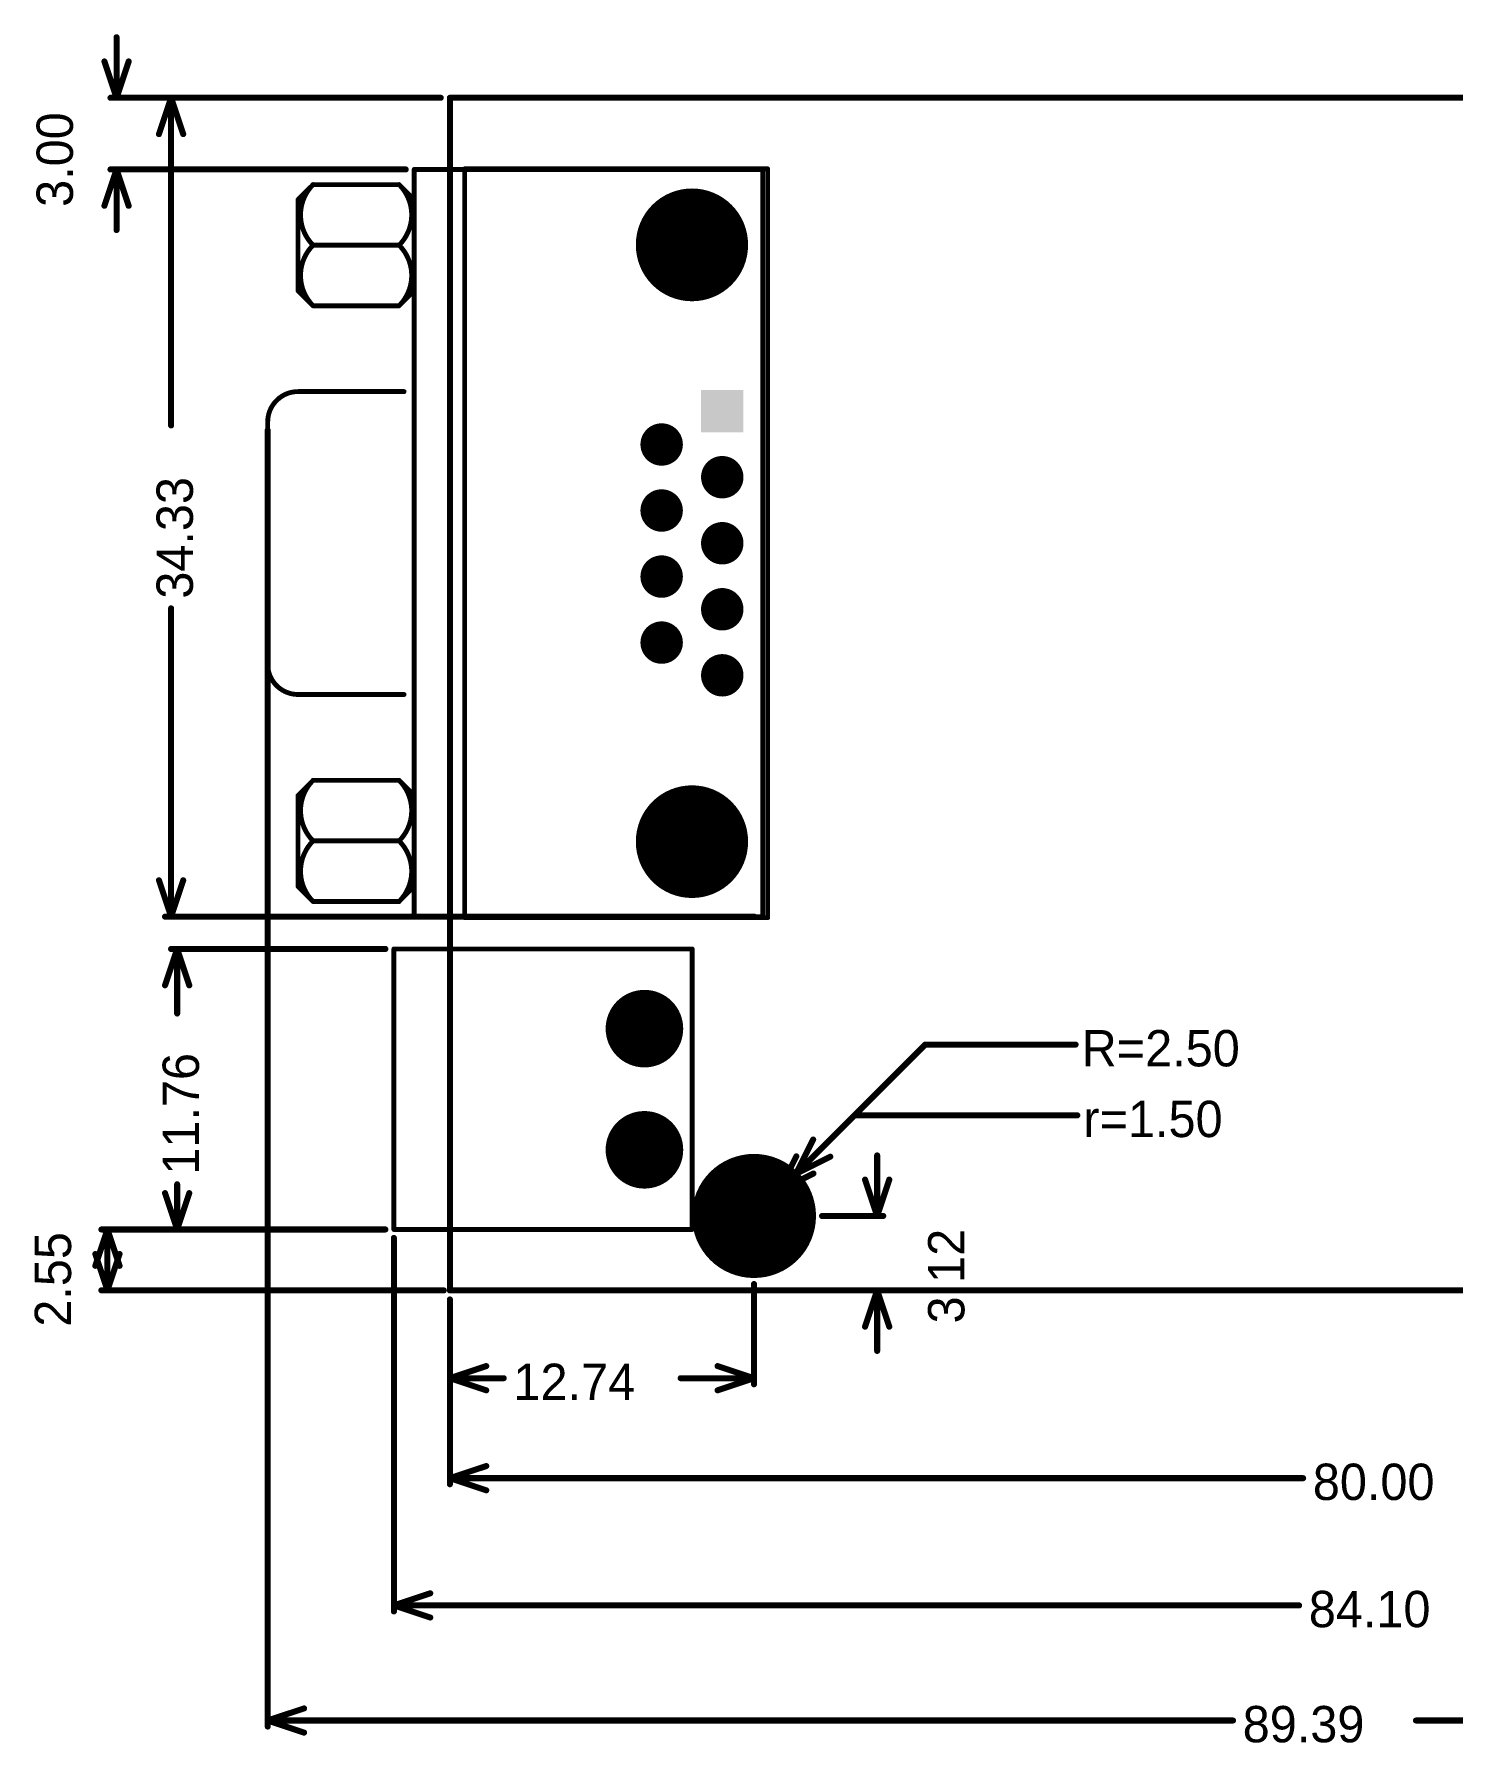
# Model space of a CAD drawing. Extents: x 34 to 149, y 34 to 109.
# Drawn here: x 34 to 93.5, y 33.6 to 105.2 of the extents above; entities that cross this region are included whole.
import ezdxf

# ---------------------------------------------------------------- set-up
doc = ezdxf.new("R2010")
doc.units = 0
doc.layers.get('0').update_dxf_attribs({"linetype": 'CONTINUOUS'})
for name, color, linetype in [('BOTTOMLAYER', 5, 'CONTINUOUS'), ('BOTTOMSOLDER', 6, 'CONTINUOUS'), ('KEEPOUTLAYER', 6, 'CONTINUOUS'), ('MULTILAYER', 9, 'CONTINUOUS'), ('TOPLAYER', 1, 'CONTINUOUS'), ('TOPOVERLAY', 2, 'CONTINUOUS'), ('TOPSOLDER', 216, 'CONTINUOUS')]:
    doc.layers.add(name, color=color, linetype=linetype)

# ---------------------------------------------------------------- blocks, each defined once
blk = doc.blocks.new('DB9RA_M_1')
at = {"layer": 'BOTTOMLAYER'}
for points, const_width in [([(-19.18399, 1.27, 1), (-16.933997, 1.27, 1)], 2.249995), ([(-10.0965, 2.54, 1), (-9.3091, 2.54, 1)], 0.7874), ([(-7.3279, 2.54, 1), (-6.5405, 2.54, 1)], 0.7874), ([(-4.5593, 2.54, 1), (-3.7719, 2.54, 1)], 0.7874), ([(-1.7907, 2.54, 1), (-1.0033, 2.54, 1)], 0.7874), ([(5.860004, 1.27, 1), (8.109996, 1.27, 1)], 2.249995), ([(-11.4681, 0, 1), (-10.6807, 0, 1)], 0.7874), ([(-8.6995, 0, 1), (-7.9121, 0, 1)], 0.7874), ([(-5.9309, 0, 1), (-5.1435, 0, 1)], 0.7874), ([(-3.1623, 0, 1), (-2.3749, 0, 1)], 0.7874)]:
    blk.add_lwpolyline(points, format="xyb", close=True, dxfattribs=dict(at, const_width=const_width))
blk.add_solid([(-0.7874, -0.7874), (0.7874, -0.7874), (-0.7874, 0.7874), (0.7874, 0.7874)], dxfattribs=at)
at = {"layer": 'BOTTOMSOLDER'}
for points, const_width in [([(-19.23479, 1.27, 1), (-16.883197, 1.27, 1)], 2.351595), ([(5.809204, 1.27, 1), (8.160796, 1.27, 1)], 2.351595), ([(-10.1473, 2.54, 1), (-9.2583, 2.54, 1)], 0.889), ([(-7.3787, 2.54, 1), (-6.4897, 2.54, 1)], 0.889), ([(-4.6101, 2.54, 1), (-3.7211, 2.54, 1)], 0.889), ([(-1.8415, 2.54, 1), (-0.9525, 2.54, 1)], 0.889), ([(-11.5189, 0, 1), (-10.6299, 0, 1)], 0.889), ([(-8.7503, 0, 1), (-7.8613, 0, 1)], 0.889), ([(-5.9817, 0, 1), (-5.0927, 0, 1)], 0.889), ([(-3.2131, 0, 1), (-2.3241, 0, 1)], 0.889)]:
    blk.add_lwpolyline(points, format="xyb", close=True, dxfattribs=dict(at, const_width=const_width))
blk.add_solid([(-0.889, -0.889), (0.889, -0.889), (-0.889, 0.889), (0.889, 0.889)], dxfattribs=at)
at = {"layer": 'MULTILAYER'}
for points, const_width in [([(-19.18399, 1.27, 1), (-16.933997, 1.27, 1)], 2.249995), ([(-10.0965, 2.54, 1), (-9.3091, 2.54, 1)], 0.7874), ([(-7.3279, 2.54, 1), (-6.5405, 2.54, 1)], 0.7874), ([(-4.5593, 2.54, 1), (-3.7719, 2.54, 1)], 0.7874), ([(-1.7907, 2.54, 1), (-1.0033, 2.54, 1)], 0.7874), ([(5.860004, 1.27, 1), (8.109996, 1.27, 1)], 2.249995), ([(-11.4681, 0, 1), (-10.6807, 0, 1)], 0.7874), ([(-8.6995, 0, 1), (-7.9121, 0, 1)], 0.7874), ([(-5.9309, 0, 1), (-5.1435, 0, 1)], 0.7874), ([(-3.1623, 0, 1), (-2.3749, 0, 1)], 0.7874)]:
    blk.add_lwpolyline(points, format="xyb", close=True, dxfattribs=dict(at, const_width=const_width))
blk.add_solid([(-0.7874, -0.7874), (0.7874, -0.7874), (-0.7874, 0.7874), (0.7874, 0.7874)], dxfattribs=at)
at = {"layer": 'TOPLAYER'}
for points, const_width in [([(-19.18399, 1.27, 1), (-16.933997, 1.27, 1)], 2.249995), ([(-10.0965, 2.54, 1), (-9.3091, 2.54, 1)], 0.7874), ([(-7.3279, 2.54, 1), (-6.5405, 2.54, 1)], 0.7874), ([(-4.5593, 2.54, 1), (-3.7719, 2.54, 1)], 0.7874), ([(-1.7907, 2.54, 1), (-1.0033, 2.54, 1)], 0.7874), ([(5.860004, 1.27, 1), (8.109996, 1.27, 1)], 2.249995), ([(-11.4681, 0, 1), (-10.6807, 0, 1)], 0.7874), ([(-8.6995, 0, 1), (-7.9121, 0, 1)], 0.7874), ([(-5.9309, 0, 1), (-5.1435, 0, 1)], 0.7874), ([(-3.1623, 0, 1), (-2.3749, 0, 1)], 0.7874)]:
    blk.add_lwpolyline(points, format="xyb", close=True, dxfattribs=dict(at, const_width=const_width))
blk.add_solid([(-0.7874, -0.7874), (0.7874, -0.7874), (-0.7874, 0.7874), (0.7874, 0.7874)], dxfattribs=at)
at = {"layer": 'TOPOVERLAY', "const_width": 0.2032}
for points in [[(-21.2344, 10.795), (10.16, 10.795)], [(-21.2344, 10.795), (-21.2344, -1.905)], [(10.16, 10.795), (10.16, -1.905)], [(-21.2344, -1.905), (10.16, -1.905)]]:
    blk.add_lwpolyline(points, dxfattribs=at)
at = {"layer": 'TOPOVERLAY', "const_width": 0.1016}
for points in [[(-21.2852, 10.795, 1), (-21.1836, 10.795, 1)], [(-21.2852, 10.795, 1), (-21.1836, 10.795, 1)], [(10.1092, 10.795, 1), (10.2108, 10.795, 1)], [(10.1092, 10.795, 1), (10.2108, 10.795, 1)], [(-21.2852, -1.905, 1), (-21.1836, -1.905, 1)], [(-21.2852, -1.905, 1), (-21.1836, -1.905, 1)], [(10.1092, -1.905, 1), (10.2108, -1.905, 1)], [(10.1092, -1.905, 1), (10.2108, -1.905, 1)]]:
    blk.add_lwpolyline(points, format="xyb", close=True, dxfattribs=at)
at = {"layer": 'TOPSOLDER'}
for points, const_width in [([(-19.23479, 1.27, 1), (-16.883197, 1.27, 1)], 2.351595), ([(5.809204, 1.27, 1), (8.160796, 1.27, 1)], 2.351595), ([(-10.1473, 2.54, 1), (-9.2583, 2.54, 1)], 0.889), ([(-7.3787, 2.54, 1), (-6.4897, 2.54, 1)], 0.889), ([(-4.6101, 2.54, 1), (-3.7211, 2.54, 1)], 0.889), ([(-1.8415, 2.54, 1), (-0.9525, 2.54, 1)], 0.889), ([(-11.5189, 0, 1), (-10.6299, 0, 1)], 0.889), ([(-8.7503, 0, 1), (-7.8613, 0, 1)], 0.889), ([(-5.9817, 0, 1), (-5.0927, 0, 1)], 0.889), ([(-3.2131, 0, 1), (-2.3241, 0, 1)], 0.889)]:
    blk.add_lwpolyline(points, format="xyb", close=True, dxfattribs=dict(at, const_width=const_width))
blk.add_solid([(-0.889, -0.889), (0.889, -0.889), (-0.889, 0.889), (0.889, 0.889)], dxfattribs=at)
blk = doc.blocks.new('DB9RA_F_2')
at = {"layer": 'BOTTOMLAYER', "const_width": 2.249995}
for points in [[(-8.088838, 1.27, 1), (-5.838845, 1.27, 1)], [(16.908978, 1.27, 1), (19.158971, 1.27, 1)]]:
    blk.add_lwpolyline(points, format="xyb", close=True, dxfattribs=at)
at = {"layer": 'BOTTOMSOLDER', "const_width": 2.351595}
for points in [[(-8.139638, 1.27, 1), (-5.788045, 1.27, 1)], [(16.858178, 1.27, 1), (19.209771, 1.27, 1)]]:
    blk.add_lwpolyline(points, format="xyb", close=True, dxfattribs=at)
at = {"layer": 'MULTILAYER', "const_width": 2.249995}
for points in [[(-8.088838, 1.27, 1), (-5.838845, 1.27, 1)], [(16.908978, 1.27, 1), (19.158971, 1.27, 1)]]:
    blk.add_lwpolyline(points, format="xyb", close=True, dxfattribs=at)
at = {"layer": 'TOPLAYER', "const_width": 2.249995}
for points in [[(-8.088838, 1.27, 1), (-5.838845, 1.27, 1)], [(16.908978, 1.27, 1), (19.158971, 1.27, 1)]]:
    blk.add_lwpolyline(points, format="xyb", close=True, dxfattribs=at)
at = {"layer": 'TOPOVERLAY', "const_width": 0.2032}
for points in [[(-0.804342, 17.78, -0.414214), (0.465658, 19.05)], [(10.625658, 19.05, -0.414214), (11.895658, 17.78)], [(-9.484855, 17.147197, -0.414214), (-6.940461, 17.147197)], [(-6.944855, 17.147197, -0.414214), (-4.400461, 17.147197)], [(15.491777, 17.147197, -0.414214), (18.036172, 17.147197)], [(18.031778, 17.147197, -0.414214), (20.576172, 17.147197)], [(-6.940461, 13.544461, -0.414214), (-9.484855, 13.544461)], [(-4.400461, 13.544461, -0.414214), (-6.944855, 13.544461)], [(18.036172, 13.544461, -0.414214), (15.491777, 13.544461)], [(20.576172, 13.544461, -0.414214), (18.031778, 13.544461)]]:
    blk.add_lwpolyline(points, format="xyb", dxfattribs=at)
for points in [[(0.465658, 19.05), (10.625658, 19.05)], [(-8.847658, 17.78), (-9.482658, 17.145)], [(-9.482658, 17.145), (-9.482658, 13.546658)], [(-8.847658, 17.78), (-5.037658, 17.78)], [(-6.942658, 17.145), (-6.942658, 13.546658)], [(-5.037658, 17.78), (-4.402658, 17.145)], [(-4.402658, 17.145), (-4.402658, 13.546658)], [(-0.804342, 17.78), (-0.804342, 13.335)], [(11.895658, 17.78), (11.895658, 13.335)], [(16.128975, 17.78), (15.493975, 17.145)], [(15.493975, 17.145), (15.493975, 13.546658)], [(16.128975, 17.78), (19.938975, 17.78)], [(18.033975, 17.145), (18.033975, 13.546658)], [(19.938975, 17.78), (20.573975, 17.145)], [(20.573975, 17.145), (20.573975, 13.546658)], [(-9.482658, 13.546658), (-8.847658, 12.911658)], [(-4.402658, 13.546658), (-5.037658, 12.911658)], [(15.493975, 13.546658), (16.128975, 12.911658)], [(20.573975, 13.546658), (19.938975, 12.911658)], [(-10.117658, 12.911658), (21.208975, 12.911658)], [(-10.117658, 12.911658), (-10.117658, -1.693316)], [(21.208975, 12.911658), (21.208975, -1.693316)], [(-10.117658, 11.43), (21.208975, 11.43)], [(-10.117658, -1.693316), (21.208975, -1.693316)]]:
    blk.add_lwpolyline(points, dxfattribs=at)
at = {"layer": 'TOPOVERLAY', "const_width": 0.1016}
for points in [[(0.414858, 19.05, 1), (0.516458, 19.05, 1)], [(0.414858, 19.05, 1), (0.516458, 19.05, 1)], [(10.574858, 19.05, 1), (10.676458, 19.05, 1)], [(10.574858, 19.05, 1), (10.676458, 19.05, 1)], [(-9.535655, 17.147197, 1), (-9.434055, 17.147197, 1)], [(-9.533458, 17.145, 1), (-9.431858, 17.145, 1)], [(-9.533458, 17.145, 1), (-9.431858, 17.145, 1)], [(-8.898458, 17.78, 1), (-8.796858, 17.78, 1)], [(-8.898458, 17.78, 1), (-8.796858, 17.78, 1)], [(-6.995655, 17.147197, 1), (-6.894055, 17.147197, 1)], [(-6.993458, 17.145, 1), (-6.891858, 17.145, 1)], [(-6.991261, 17.147197, 1), (-6.889661, 17.147197, 1)], [(-5.088458, 17.78, 1), (-4.986858, 17.78, 1)], [(-5.088458, 17.78, 1), (-4.986858, 17.78, 1)], [(-4.453458, 17.145, 1), (-4.351858, 17.145, 1)], [(-4.453458, 17.145, 1), (-4.351858, 17.145, 1)], [(-4.451261, 17.147197, 1), (-4.349661, 17.147197, 1)], [(-0.855142, 17.78, 1), (-0.753542, 17.78, 1)], [(-0.855142, 17.78, 1), (-0.753542, 17.78, 1)], [(11.844858, 17.78, 1), (11.946458, 17.78, 1)], [(11.844858, 17.78, 1), (11.946458, 17.78, 1)], [(15.440977, 17.147197, 1), (15.542577, 17.147197, 1)], [(15.443175, 17.145, 1), (15.544775, 17.145, 1)], [(15.443175, 17.145, 1), (15.544775, 17.145, 1)], [(16.078175, 17.78, 1), (16.179775, 17.78, 1)], [(16.078175, 17.78, 1), (16.179775, 17.78, 1)], [(17.980977, 17.147197, 1), (18.082577, 17.147197, 1)], [(17.983175, 17.145, 1), (18.084775, 17.145, 1)], [(17.985372, 17.147197, 1), (18.086972, 17.147197, 1)], [(19.888175, 17.78, 1), (19.989775, 17.78, 1)], [(19.888175, 17.78, 1), (19.989775, 17.78, 1)], [(20.523175, 17.145, 1), (20.624775, 17.145, 1)], [(20.523175, 17.145, 1), (20.624775, 17.145, 1)], [(20.525372, 17.147197, 1), (20.626972, 17.147197, 1)], [(-9.535655, 13.544461, 1), (-9.434055, 13.544461, 1)], [(-9.533458, 13.546658, 1), (-9.431858, 13.546658, 1)], [(-9.533458, 13.546658, 1), (-9.431858, 13.546658, 1)], [(-6.995655, 13.544461, 1), (-6.894055, 13.544461, 1)], [(-6.993458, 13.546658, 1), (-6.891858, 13.546658, 1)], [(-6.991261, 13.544461, 1), (-6.889661, 13.544461, 1)], [(-4.453458, 13.546658, 1), (-4.351858, 13.546658, 1)], [(-4.453458, 13.546658, 1), (-4.351858, 13.546658, 1)], [(-4.451261, 13.544461, 1), (-4.349661, 13.544461, 1)], [(15.440977, 13.544461, 1), (15.542577, 13.544461, 1)], [(15.443175, 13.546658, 1), (15.544775, 13.546658, 1)], [(15.443175, 13.546658, 1), (15.544775, 13.546658, 1)], [(17.980977, 13.544461, 1), (18.082577, 13.544461, 1)], [(17.983175, 13.546658, 1), (18.084775, 13.546658, 1)], [(17.985372, 13.544461, 1), (18.086972, 13.544461, 1)], [(20.523175, 13.546658, 1), (20.624775, 13.546658, 1)], [(20.523175, 13.546658, 1), (20.624775, 13.546658, 1)], [(20.525372, 13.544461, 1), (20.626972, 13.544461, 1)], [(-10.168458, 12.911658, 1), (-10.066858, 12.911658, 1)], [(-10.168458, 12.911658, 1), (-10.066858, 12.911658, 1)], [(-8.898458, 12.911658, 1), (-8.796858, 12.911658, 1)], [(-5.088458, 12.911658, 1), (-4.986858, 12.911658, 1)], [(-0.855142, 13.335, 1), (-0.753542, 13.335, 1)], [(11.844858, 13.335, 1), (11.946458, 13.335, 1)], [(16.078175, 12.911658, 1), (16.179775, 12.911658, 1)], [(19.888175, 12.911658, 1), (19.989775, 12.911658, 1)], [(21.158175, 12.911658, 1), (21.259775, 12.911658, 1)], [(21.158175, 12.911658, 1), (21.259775, 12.911658, 1)], [(-10.168458, 11.43, 1), (-10.066858, 11.43, 1)], [(21.158175, 11.43, 1), (21.259775, 11.43, 1)], [(-10.168458, -1.693316, 1), (-10.066858, -1.693316, 1)], [(-10.168458, -1.693316, 1), (-10.066858, -1.693316, 1)], [(21.158175, -1.693316, 1), (21.259775, -1.693316, 1)], [(21.158175, -1.693316, 1), (21.259775, -1.693316, 1)]]:
    blk.add_lwpolyline(points, format="xyb", close=True, dxfattribs=at)
at = {"layer": 'TOPSOLDER', "const_width": 2.351595}
for points in [[(-8.139638, 1.27, 1), (-5.788045, 1.27, 1)], [(16.858178, 1.27, 1), (19.209771, 1.27, 1)]]:
    blk.add_lwpolyline(points, format="xyb", close=True, dxfattribs=at)
blk = doc.blocks.new('H____3___5___5')
at = {"layer": 'BOTTOMLAYER'}
for points, const_width in [([(-1.250008, -0.000008, 1), (1.249987, -0.000008, 1)], 2.499995), ([(-0.2, 2.032, 1), (0.2, 2.032, 1)], 0.399999), ([(-1.63684, 1.436842, 1), (-1.23684, 1.436842, 1)], 0.399999), ([(1.23684, 1.436842, 1), (1.63684, 1.436842, 1)], 0.399999), ([(-2.232, 0.000003, 1), (-1.832, 0.000003, 1)], 0.399999), ([(1.832, 0.000003, 1), (2.232, 0.000003, 1)], 0.399999), ([(-1.63684, -1.436837, 1), (-1.23684, -1.436837, 1)], 0.399999), ([(1.23684, -1.436837, 1), (1.63684, -1.436837, 1)], 0.399999), ([(-0.2, -2.031995, 1), (0.2, -2.031995, 1)], 0.399999)]:
    blk.add_lwpolyline(points, format="xyb", close=True, dxfattribs=dict(at, const_width=const_width))
at = {"layer": 'BOTTOMSOLDER'}
for points, const_width in [([(-1.300808, -0.000008, 1), (1.300787, -0.000008, 1)], 2.601595), ([(-0.2508, 2.032, 1), (0.2508, 2.032, 1)], 0.501599), ([(-1.687639, 1.436842, 1), (-1.18604, 1.436842, 1)], 0.501599), ([(1.18604, 1.436842, 1), (1.687639, 1.436842, 1)], 0.501599), ([(-2.2828, 0.000003, 1), (-1.7812, 0.000003, 1)], 0.501599), ([(1.7812, 0.000003, 1), (2.2828, 0.000003, 1)], 0.501599), ([(-1.687639, -1.436837, 1), (-1.18604, -1.436837, 1)], 0.501599), ([(1.18604, -1.436837, 1), (1.687639, -1.436837, 1)], 0.501599), ([(-0.2508, -2.031995, 1), (0.2508, -2.031995, 1)], 0.501599)]:
    blk.add_lwpolyline(points, format="xyb", close=True, dxfattribs=dict(at, const_width=const_width))
at = {"layer": 'MULTILAYER'}
for points, const_width in [([(-1.250008, -0.000008, 1), (1.249987, -0.000008, 1)], 2.499995), ([(-0.2, 2.032, 1), (0.2, 2.032, 1)], 0.399999), ([(-1.63684, 1.436842, 1), (-1.23684, 1.436842, 1)], 0.399999), ([(1.23684, 1.436842, 1), (1.63684, 1.436842, 1)], 0.399999), ([(-2.232, 0.000003, 1), (-1.832, 0.000003, 1)], 0.399999), ([(1.832, 0.000003, 1), (2.232, 0.000003, 1)], 0.399999), ([(-1.63684, -1.436837, 1), (-1.23684, -1.436837, 1)], 0.399999), ([(1.23684, -1.436837, 1), (1.63684, -1.436837, 1)], 0.399999), ([(-0.2, -2.031995, 1), (0.2, -2.031995, 1)], 0.399999)]:
    blk.add_lwpolyline(points, format="xyb", close=True, dxfattribs=dict(at, const_width=const_width))
at = {"layer": 'TOPLAYER'}
for points, const_width in [([(-1.250008, -0.000008, 1), (1.249987, -0.000008, 1)], 2.499995), ([(-0.2, 2.032, 1), (0.2, 2.032, 1)], 0.399999), ([(-1.63684, 1.436842, 1), (-1.23684, 1.436842, 1)], 0.399999), ([(1.23684, 1.436842, 1), (1.63684, 1.436842, 1)], 0.399999), ([(-2.232, 0.000003, 1), (-1.832, 0.000003, 1)], 0.399999), ([(1.832, 0.000003, 1), (2.232, 0.000003, 1)], 0.399999), ([(-1.63684, -1.436837, 1), (-1.23684, -1.436837, 1)], 0.399999), ([(1.23684, -1.436837, 1), (1.63684, -1.436837, 1)], 0.399999), ([(-0.2, -2.031995, 1), (0.2, -2.031995, 1)], 0.399999)]:
    blk.add_lwpolyline(points, format="xyb", close=True, dxfattribs=dict(at, const_width=const_width))
at = {"layer": 'TOPSOLDER'}
for points, const_width in [([(-1.300808, -0.000008, 1), (1.300787, -0.000008, 1)], 2.601595), ([(-0.2508, 2.032, 1), (0.2508, 2.032, 1)], 0.501599), ([(-1.687639, 1.436842, 1), (-1.18604, 1.436842, 1)], 0.501599), ([(1.18604, 1.436842, 1), (1.687639, 1.436842, 1)], 0.501599), ([(-2.2828, 0.000003, 1), (-1.7812, 0.000003, 1)], 0.501599), ([(1.7812, 0.000003, 1), (2.2828, 0.000003, 1)], 0.501599), ([(-1.687639, -1.436837, 1), (-1.18604, -1.436837, 1)], 0.501599), ([(1.18604, -1.436837, 1), (1.687639, -1.436837, 1)], 0.501599), ([(-0.2508, -2.031995, 1), (0.2508, -2.031995, 1)], 0.501599)]:
    blk.add_lwpolyline(points, format="xyb", close=True, dxfattribs=dict(at, const_width=const_width))
blk = doc.blocks.new('5_08_2__8')
at = {"layer": 'BOTTOMLAYER', "const_width": 1.524}
for points in [[(-0.762, 0, 1), (0.762, 0, 1)], [(4.318, 0, 1), (5.842, 0, 1)]]:
    blk.add_lwpolyline(points, format="xyb", close=True, dxfattribs=at)
at = {"layer": 'BOTTOMSOLDER', "const_width": 1.6256}
for points in [[(-0.8128, 0, 1), (0.8128, 0, 1)], [(4.2672, 0, 1), (5.8928, 0, 1)]]:
    blk.add_lwpolyline(points, format="xyb", close=True, dxfattribs=at)
at = {"layer": 'MULTILAYER', "const_width": 1.524}
for points in [[(-0.762, 0, 1), (0.762, 0, 1)], [(4.318, 0, 1), (5.842, 0, 1)]]:
    blk.add_lwpolyline(points, format="xyb", close=True, dxfattribs=at)
at = {"layer": 'TOPLAYER', "const_width": 1.524}
for points in [[(-0.762, 0, 1), (0.762, 0, 1)], [(4.318, 0, 1), (5.842, 0, 1)]]:
    blk.add_lwpolyline(points, format="xyb", close=True, dxfattribs=at)
at = {"layer": 'TOPOVERLAY', "const_width": 0.2032}
for points in [[(-3.340001, -10.500004), (-3.340001, 1.999996)], [(8.420001, 1.999996), (-3.340001, 1.999996)], [(8.420001, -10.500004), (8.420001, 1.999996)], [(8.420001, -10.500004), (-3.340001, -10.500004)]]:
    blk.add_lwpolyline(points, dxfattribs=at)
at = {"layer": 'TOPOVERLAY', "const_width": 0.1016}
for points in [[(-3.390801, 1.999996, 1), (-3.289201, 1.999996, 1)], [(-3.390801, 1.999996, 1), (-3.289201, 1.999996, 1)], [(8.369201, 1.999996, 1), (8.470801, 1.999996, 1)], [(8.369201, 1.999996, 1), (8.470801, 1.999996, 1)], [(-3.390801, -10.500004, 1), (-3.289201, -10.500004, 1)], [(-3.390801, -10.500004, 1), (-3.289201, -10.500004, 1)], [(8.369201, -10.500004, 1), (8.470801, -10.500004, 1)], [(8.369201, -10.500004, 1), (8.470801, -10.500004, 1)]]:
    blk.add_lwpolyline(points, format="xyb", close=True, dxfattribs=at)
at = {"layer": 'TOPSOLDER', "const_width": 1.6256}
for points in [[(-0.8128, 0, 1), (0.8128, 0, 1)], [(4.2672, 0, 1), (5.8928, 0, 1)]]:
    blk.add_lwpolyline(points, format="xyb", close=True, dxfattribs=at)

msp = doc.modelspace()

# ---------------------------------------------------------------- linework, layer by layer
at = {"layer": 'KEEPOUTLAYER', "const_width": 0.254}
for points in [[(51.435, 102.577999), (131.435, 102.577999)], [(51.435, 52.578), (51.435, 102.577999)], [(51.435, 52.578), (131.435, 52.578)]]:
    msp.add_lwpolyline(points, dxfattribs=at)
at = {"layer": 'KEEPOUTLAYER', "const_width": 0.127}
for points in [[(51.3715, 102.577999, 1), (51.4985, 102.577999, 1)], [(51.3715, 102.577999, 1), (51.4985, 102.577999, 1)], [(51.3715, 52.578, 1), (51.4985, 52.578, 1)], [(51.3715, 52.578, 1), (51.4985, 52.578, 1)]]:
    msp.add_lwpolyline(points, format="xyb", close=True, dxfattribs=at)
at = {"layer": 'TOPOVERLAY', "const_width": 0.254}
for points in [[(37.465, 102.577999), (37.465, 105.117999)], [(36.957, 104.101999), (37.465, 102.577999)], [(37.465, 102.577999), (37.973, 104.101999)], [(37.211, 102.577999), (51.054, 102.577999)], [(39.243, 101.053999), (39.751, 102.577999)], [(39.497, 102.577999), (51.054, 102.577999)], [(39.751, 88.840394), (39.751, 102.577999)], [(39.751, 102.577999), (40.259, 101.053999)], [(36.957, 98.049634), (37.465, 99.573634)], [(37.211, 99.573634), (49.583142, 99.573634)], [(37.465, 97.033634), (37.465, 99.573634)], [(37.465, 99.573634), (37.973, 98.049634)], [(43.8004, 34.29), (43.8004, 88.634717)], [(39.751, 68.247001), (39.751, 81.171811)], [(39.243, 69.771001), (39.751, 68.247001)], [(39.751, 68.247001), (40.259, 69.771001)], [(39.497, 68.247001), (64.188116, 68.247001)], [(39.497, 65.366801), (40.005, 66.890801)], [(39.751, 66.890801), (48.732796, 66.890801)], [(40.005, 64.184771), (40.005, 66.890801)], [(40.005, 66.890801), (40.513, 65.366801)], [(65.942766, 57.465765), (71.359423, 62.882422)], [(71.359423, 62.882422), (77.657599, 62.882422)], [(65.235661, 56.75866), (68.394288, 59.917287)], [(68.394288, 59.917287), (77.730365, 59.917287)], [(65.942766, 57.465765), (66.661187, 58.902605)], [(65.235661, 56.75866), (65.954082, 58.1955)], [(65.942766, 57.465765), (67.379606, 58.184186)], [(69.342, 55.697953), (69.342, 58.237953)], [(65.235661, 56.75866), (66.672501, 57.477081)], [(68.834, 57.221953), (69.342, 55.697953)], [(69.342, 55.697953), (69.85, 57.221953)], [(39.497, 56.654799), (40.005, 55.130799)], [(40.005, 55.130799), (40.005, 57.024026)], [(40.005, 55.130799), (40.513, 56.654799)], [(36.576, 53.606799), (37.084, 55.130799)], [(36.83, 55.130799), (48.732796, 55.130799)], [(37.084, 53.854398), (37.084, 55.130799)], [(37.084, 55.130799), (37.592, 53.606799)], [(39.751, 55.130799), (48.732796, 55.130799)], [(67.033584, 55.697953), (69.596, 55.697953)], [(49.088396, 39.116), (49.088396, 54.775199)], [(36.576, 54.102), (37.084, 52.578)], [(37.084, 52.578), (37.592, 54.102)], [(37.084, 52.578), (37.084, 53.854398)], [(36.83, 52.578), (51.181, 52.578)], [(51.435, 48.641), (51.435, 52.197)], [(51.435, 44.45), (51.435, 52.197)], [(51.816, 52.578), (69.596, 52.578)], [(64.177989, 48.641), (64.177989, 52.842358)], [(68.834, 51.054), (69.342, 52.578)], [(69.342, 50.038), (69.342, 52.578)], [(69.342, 52.578), (69.85, 51.054)], [(51.435, 48.895), (52.959, 49.403)], [(62.653989, 49.403), (64.177989, 48.895)], [(51.435, 48.895), (53.692763, 48.895)], [(51.435, 48.895), (52.959, 48.387)], [(61.107427, 48.895), (64.177989, 48.895)], [(62.653989, 48.387), (64.177989, 48.895)], [(51.435, 44.704), (52.959, 45.212)], [(51.435, 44.704), (87.194309, 44.704)], [(51.435, 44.704), (52.959, 44.196)], [(49.088396, 39.37), (50.612396, 39.878)], [(49.088396, 39.37), (87.02567, 39.37)], [(49.088396, 39.37), (50.612396, 38.862)], [(43.8004, 34.544), (45.3244, 35.052)], [(43.8004, 34.544), (84.254713, 34.544)], [(43.8004, 34.544), (45.3244, 34.036)], [(91.923296, 34.544), (133.190412, 34.544)]]:
    msp.add_lwpolyline(points, dxfattribs=at)
at = {"layer": 'TOPOVERLAY'}
for points, const_width in [([(37.4015, 105.117999, 1), (37.5285, 105.117999, 1)], 0.127), ([(36.8935, 104.101999, 1), (37.0205, 104.101999, 1)], 0.127), ([(37.9095, 104.101999, 1), (38.0365, 104.101999, 1)], 0.127), ([(37.1475, 102.577999, 1), (37.2745, 102.577999, 1)], 0.127), ([(37.4015, 102.577999, 1), (37.5285, 102.577999, 1)], 0.127), ([(37.4015, 102.577999, 1), (37.5285, 102.577999, 1)], 0.127), ([(37.4015, 102.577999, 1), (37.5285, 102.577999, 1)], 0.127), ([(39.4335, 102.577999, 1), (39.5605, 102.577999, 1)], 0.127), ([(39.6875, 102.577999, 1), (39.8145, 102.577999, 1)], 0.127), ([(39.6875, 102.577999, 1), (39.8145, 102.577999, 1)], 0.127), ([(39.6875, 102.577999, 1), (39.8145, 102.577999, 1)], 0.127), ([(50.9905, 102.577999, 1), (51.1175, 102.577999, 1)], 0.127), ([(50.9905, 102.577999, 1), (51.1175, 102.577999, 1)], 0.127), ([(39.1795, 101.053999, 1), (39.3065, 101.053999, 1)], 0.127), ([(40.1955, 101.053999, 1), (40.3225, 101.053999, 1)], 0.127), ([(37.1475, 99.573634, 1), (37.2745, 99.573634, 1)], 0.127), ([(37.4015, 99.573634, 1), (37.5285, 99.573634, 1)], 0.127), ([(37.4015, 99.573634, 1), (37.5285, 99.573634, 1)], 0.127), ([(37.4015, 99.573634, 1), (37.5285, 99.573634, 1)], 0.127), ([(49.519642, 99.573634, 1), (49.646642, 99.573634, 1)], 0.127), ([(36.8935, 98.049634, 1), (37.0205, 98.049634, 1)], 0.127), ([(37.9095, 98.049634, 1), (38.0365, 98.049634, 1)], 0.127), ([(37.4015, 97.033634, 1), (37.5285, 97.033634, 1)], 0.127), ([(39.6875, 88.840394, 1), (39.8145, 88.840394, 1)], 0.127), ([(43.7369, 88.634717, 1), (43.8639, 88.634717, 1)], 0.127), ([(39.6875, 81.171811, 1), (39.8145, 81.171811, 1)], 0.127), ([(39.1795, 69.771001, 1), (39.3065, 69.771001, 1)], 0.127), ([(40.1955, 69.771001, 1), (40.3225, 69.771001, 1)], 0.127), ([(39.4335, 68.247001, 1), (39.5605, 68.247001, 1)], 0.127), ([(39.6875, 68.247001, 1), (39.8145, 68.247001, 1)], 0.127), ([(39.6875, 68.247001, 1), (39.8145, 68.247001, 1)], 0.127), ([(39.6875, 68.247001, 1), (39.8145, 68.247001, 1)], 0.127), ([(64.124616, 68.247001, 1), (64.251616, 68.247001, 1)], 0.127), ([(39.6875, 66.890801, 1), (39.8145, 66.890801, 1)], 0.127), ([(39.9415, 66.890801, 1), (40.0685, 66.890801, 1)], 0.127), ([(39.9415, 66.890801, 1), (40.0685, 66.890801, 1)], 0.127), ([(39.9415, 66.890801, 1), (40.0685, 66.890801, 1)], 0.127), ([(48.669296, 66.890801, 1), (48.796296, 66.890801, 1)], 0.127), ([(39.4335, 65.366801, 1), (39.5605, 65.366801, 1)], 0.127), ([(40.4495, 65.366801, 1), (40.5765, 65.366801, 1)], 0.127), ([(39.9415, 64.184771, 1), (40.0685, 64.184771, 1)], 0.127), ([(71.295923, 62.882422, 1), (71.422923, 62.882422, 1)], 0.127), ([(71.295923, 62.882422, 1), (71.422923, 62.882422, 1)], 0.127), ([(77.594099, 62.882422, 1), (77.721099, 62.882422, 1)], 0.127), ([(68.330788, 59.917287, 1), (68.457788, 59.917287, 1)], 0.127), ([(68.330788, 59.917287, 1), (68.457788, 59.917287, 1)], 0.127), ([(77.666865, 59.917287, 1), (77.793865, 59.917287, 1)], 0.127), ([(66.597687, 58.902605, 1), (66.724687, 58.902605, 1)], 0.127), ([(66.675, 55.697999, 1), (61.675, 55.697999, 1)], 0.1), ([(65.890582, 58.1955, 1), (66.017582, 58.1955, 1)], 0.127), ([(67.316106, 58.184186, 1), (67.443106, 58.184186, 1)], 0.127), ([(69.2785, 58.237953, 1), (69.4055, 58.237953, 1)], 0.127), ([(65.674999, 55.697999, 1), (62.675, 55.697999, 1)], 0.381), ([(65.879266, 57.465765, 1), (66.006266, 57.465765, 1)], 0.127), ([(65.879266, 57.465765, 1), (66.006266, 57.465765, 1)], 0.127), ([(65.879266, 57.465765, 1), (66.006266, 57.465765, 1)], 0.127), ([(66.609001, 57.477081, 1), (66.736001, 57.477081, 1)], 0.127), ([(68.7705, 57.221953, 1), (68.8975, 57.221953, 1)], 0.127), ([(69.7865, 57.221953, 1), (69.9135, 57.221953, 1)], 0.127), ([(39.4335, 56.654799, 1), (39.5605, 56.654799, 1)], 0.127), ([(39.9415, 57.024026, 1), (40.0685, 57.024026, 1)], 0.127), ([(40.4495, 56.654799, 1), (40.5765, 56.654799, 1)], 0.127), ([(65.172161, 56.75866, 1), (65.299161, 56.75866, 1)], 0.127), ([(65.172161, 56.75866, 1), (65.299161, 56.75866, 1)], 0.127), ([(65.172161, 56.75866, 1), (65.299161, 56.75866, 1)], 0.127), ([(62.57975, 55.697999, 1), (62.77025, 55.697999, 1)], 0.1905), ([(65.579749, 55.697999, 1), (65.770249, 55.697999, 1)], 0.1905), ([(36.7665, 55.130799, 1), (36.8935, 55.130799, 1)], 0.127), ([(37.0205, 55.130799, 1), (37.1475, 55.130799, 1)], 0.127), ([(37.0205, 55.130799, 1), (37.1475, 55.130799, 1)], 0.127), ([(37.0205, 55.130799, 1), (37.1475, 55.130799, 1)], 0.127), ([(39.6875, 55.130799, 1), (39.8145, 55.130799, 1)], 0.127), ([(39.9415, 55.130799, 1), (40.0685, 55.130799, 1)], 0.127), ([(39.9415, 55.130799, 1), (40.0685, 55.130799, 1)], 0.127), ([(39.9415, 55.130799, 1), (40.0685, 55.130799, 1)], 0.127), ([(48.669296, 55.130799, 1), (48.796296, 55.130799, 1)], 0.127), ([(48.669296, 55.130799, 1), (48.796296, 55.130799, 1)], 0.127), ([(61.650001, 55.697999, 1), (61.699999, 55.697999, 1)], 0.05), ([(66.650001, 55.697999, 1), (66.699999, 55.697999, 1)], 0.05), ([(66.970084, 55.697953, 1), (67.097084, 55.697953, 1)], 0.127), ([(69.2785, 55.697953, 1), (69.4055, 55.697953, 1)], 0.127), ([(69.2785, 55.697953, 1), (69.4055, 55.697953, 1)], 0.127), ([(69.2785, 55.697953, 1), (69.4055, 55.697953, 1)], 0.127), ([(69.5325, 55.697953, 1), (69.6595, 55.697953, 1)], 0.127), ([(49.024896, 54.775199, 1), (49.151896, 54.775199, 1)], 0.127), ([(36.5125, 54.102, 1), (36.6395, 54.102, 1)], 0.127), ([(36.5125, 53.606799, 1), (36.6395, 53.606799, 1)], 0.127), ([(37.0205, 53.854398, 1), (37.1475, 53.854398, 1)], 0.127), ([(37.0205, 53.854398, 1), (37.1475, 53.854398, 1)], 0.127), ([(37.5285, 54.102, 1), (37.6555, 54.102, 1)], 0.127), ([(37.5285, 53.606799, 1), (37.6555, 53.606799, 1)], 0.127), ([(36.7665, 52.578, 1), (36.8935, 52.578, 1)], 0.127), ([(37.0205, 52.578, 1), (37.1475, 52.578, 1)], 0.127), ([(37.0205, 52.578, 1), (37.1475, 52.578, 1)], 0.127), ([(37.0205, 52.578, 1), (37.1475, 52.578, 1)], 0.127), ([(51.1175, 52.578, 1), (51.2445, 52.578, 1)], 0.127), ([(51.3715, 52.197, 1), (51.4985, 52.197, 1)], 0.127), ([(51.3715, 52.197, 1), (51.4985, 52.197, 1)], 0.127), ([(51.7525, 52.578, 1), (51.8795, 52.578, 1)], 0.127), ([(64.114489, 52.842358, 1), (64.24149, 52.842358, 1)], 0.127), ([(69.2785, 52.578, 1), (69.4055, 52.578, 1)], 0.127), ([(69.2785, 52.578, 1), (69.4055, 52.578, 1)], 0.127), ([(69.2785, 52.578, 1), (69.4055, 52.578, 1)], 0.127), ([(69.5325, 52.578, 1), (69.6595, 52.578, 1)], 0.127), ([(68.7705, 51.054, 1), (68.8975, 51.054, 1)], 0.127), ([(69.7865, 51.054, 1), (69.9135, 51.054, 1)], 0.127), ([(69.2785, 50.038, 1), (69.4055, 50.038, 1)], 0.127), ([(52.8955, 49.403, 1), (53.0225, 49.403, 1)], 0.127), ([(62.590489, 49.403, 1), (62.717489, 49.403, 1)], 0.127), ([(51.3715, 48.895, 1), (51.4985, 48.895, 1)], 0.127), ([(51.3715, 48.895, 1), (51.4985, 48.895, 1)], 0.127), ([(51.3715, 48.895, 1), (51.4985, 48.895, 1)], 0.127), ([(51.3715, 48.641, 1), (51.4985, 48.641, 1)], 0.127), ([(53.629263, 48.895, 1), (53.756263, 48.895, 1)], 0.127), ([(61.043927, 48.895, 1), (61.170927, 48.895, 1)], 0.127), ([(64.114489, 48.895, 1), (64.24149, 48.895, 1)], 0.127), ([(64.114489, 48.895, 1), (64.24149, 48.895, 1)], 0.127), ([(64.114489, 48.895, 1), (64.24149, 48.895, 1)], 0.127), ([(64.114489, 48.641, 1), (64.24149, 48.641, 1)], 0.127), ([(52.8955, 48.387, 1), (53.0225, 48.387, 1)], 0.127), ([(62.590489, 48.387, 1), (62.717489, 48.387, 1)], 0.127), ([(52.8955, 45.212, 1), (53.0225, 45.212, 1)], 0.127), ([(51.3715, 44.704, 1), (51.4985, 44.704, 1)], 0.127), ([(51.3715, 44.704, 1), (51.4985, 44.704, 1)], 0.127), ([(51.3715, 44.704, 1), (51.4985, 44.704, 1)], 0.127), ([(51.3715, 44.45, 1), (51.4985, 44.45, 1)], 0.127), ([(87.130809, 44.704, 1), (87.257809, 44.704, 1)], 0.127), ([(52.8955, 44.196, 1), (53.0225, 44.196, 1)], 0.127), ([(49.024896, 39.37, 1), (49.151896, 39.37, 1)], 0.127), ([(49.024896, 39.37, 1), (49.151896, 39.37, 1)], 0.127), ([(49.024896, 39.37, 1), (49.151896, 39.37, 1)], 0.127), ([(50.548896, 39.878, 1), (50.675896, 39.878, 1)], 0.127), ([(86.96217, 39.37, 1), (87.08917, 39.37, 1)], 0.127), ([(49.024896, 39.116, 1), (49.151896, 39.116, 1)], 0.127), ([(50.548896, 38.862, 1), (50.675896, 38.862, 1)], 0.127), ([(45.2609, 35.052, 1), (45.3879, 35.052, 1)], 0.127), ([(43.7369, 34.544, 1), (43.8639, 34.544, 1)], 0.127), ([(43.7369, 34.544, 1), (43.8639, 34.544, 1)], 0.127), ([(43.7369, 34.544, 1), (43.8639, 34.544, 1)], 0.127), ([(43.7369, 34.29, 1), (43.8639, 34.29, 1)], 0.127), ([(84.191213, 34.544, 1), (84.318213, 34.544, 1)], 0.127), ([(91.859796, 34.544, 1), (91.986796, 34.544, 1)], 0.127), ([(45.2609, 34.036, 1), (45.3879, 34.036, 1)], 0.127)]:
    msp.add_lwpolyline(points, format="xyb", close=True, dxfattribs=dict(at, const_width=const_width))

# ---------------------------------------------------------------- block references
for name, p, rotation in [('DB9RA_F_2', (62.8504, 78.364659), 90), ('DB9RA_M_1', (62.8504, 89.439059), 90), ('5_08_2__8', (59.5884, 63.5508), 270)]:
    msp.add_blockref(name, p, dxfattribs=dict(rotation=rotation))
msp.add_blockref('H____3___5___5', (64.178, 55.697961))

# ---------------------------------------------------------------- texts
for s, p in [('3.00', (35.636693, 98.003279)), ('34.33', (40.665154, 81.578209)), ('11.76', (40.919154, 57.430426)), ('2.55', (35.56, 51.054)), ('3.12', (72.998614, 51.192397))]:
    msp.add_text(s, height=1.524, rotation=90, dxfattribs=at).set_placement(p)
for s, p in [('R=2.50', (77.911599, 61.968268)), ('r=1.50', (77.984365, 59.003133)), ('12.74', (54.099163, 47.980846)), ('80.00', (87.600709, 43.789846)), ('84.10', (87.43207, 38.455846)), ('89.39', (84.661113, 33.629846))]:
    msp.add_text(s, height=1.524, dxfattribs=at).set_placement(p)

doc.saveas('drawing.dxf')
